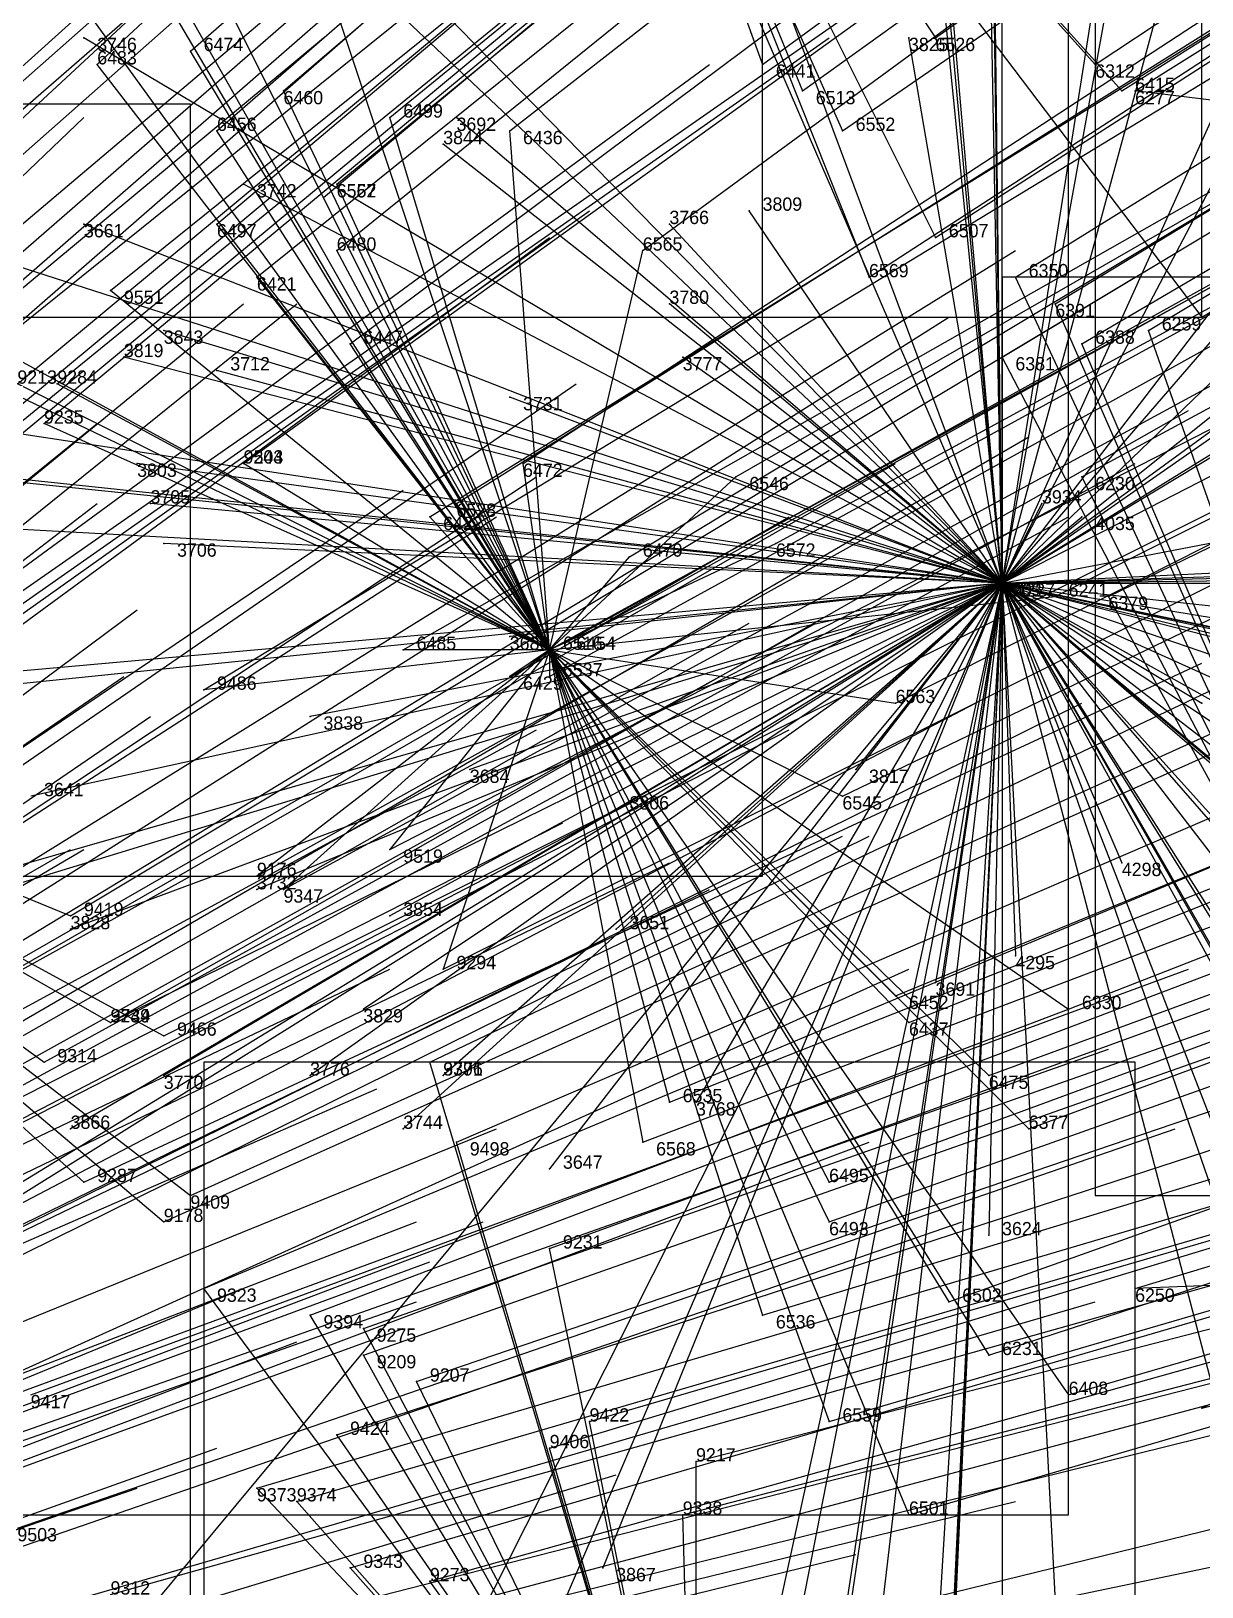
# Model space of a CAD drawing. Extents: x -0.5 to 0.59, y -0.5 to 0.59.
# Drawn here: x 0.185 to 0.273, y 0.0586 to 0.1755 of the extents above; entities that cross this region are included whole.
import ezdxf

# ---------------------------------------------------------------- set-up
doc = ezdxf.new("R2010")
doc.units = 0
for name, color, linetype in [('Clients', 3, 'CONTINUOUS'), ('Facilities', 3, 'CONTINUOUS'), ('Facilities_lines', 3, 'CONTINUOUS'), ('Min_max_boxes', 1, 'CONTINUOUS'), ('Normals', 1, 'CONTINUOUS'), ('Source_points', 5, 'CONTINUOUS'), ('Text', 3, 'CONTINUOUS')]:
    doc.layers.add(name, color=color, linetype=linetype)

msp = doc.modelspace()

# ---------------------------------------------------------------- linework, layer by layer
at = {"layer": 'Clients', "color": 5}
for p in [(0.189, 0.175, -1.25), (0.251, 0.175, -1.25), (0.253, 0.175, -0.768), (0.197, 0.174, -0.657), (0.19, 0.173, -0.642), (0.24, 0.173, -0.74), (0.265, 0.173, -0.79), (0.204, 0.171, -0.664), (0.243, 0.171, -0.743), (0.267, 0.171, -0.793), (0.268, 0.171, -0.793), (0.212, 0.169, -0.678), (0.217, 0.169, -1.25), (0.199, 0.168, -0.65), (0.221, 0.168, -0.694), (0.246, 0.168, -0.745), (0.216, 0.167, -1.25), (0.201, 0.164, -1.25), (0.208, 0.164, -0.662), (0.207, 0.163, -0.659), (0.239, 0.162, -1.25), (0.189, 0.161, -1.25), (0.199, 0.161, -0.639), (0.233, 0.161, -1.25), (0.253, 0.16, -0.749), (0.208, 0.159, -0.655), (0.231, 0.159, -0.701), (0.202, 0.157, -0.639), (0.248, 0.157, -0.733), (0.259, 0.157, -0.758), (0.191, 0.156, -0.617), (0.233, 0.155, -1.25), (0.262, 0.155, -0.761), (0.273, 0.154, -0.783), (0.195, 0.153, -1.25), (0.269, 0.153, -0.774), (0.192, 0.151, -1.25), (0.209, 0.152, -0.646), (0.234, 0.151, -1.25), (0.258, 0.151, -0.748), (0.264, 0.152, -0.762), (0.199, 0.15, -1.25), (0.187, 0.149, -0.597), (0.221, 0.148, -1.25), (0.186, 0.146, -0.591), (0.193, 0.143, -1.25), (0.201, 0.143, -0.617), (0.201, 0.143, -0.616), (0.222, 0.143, -0.66), (0.238, 0.142, -0.693), (0.264, 0.142, -0.749), (0.194, 0.14, -1.25), (0.217, 0.14, -0.644), (0.261, 0.14, -1.25), (0.215, 0.139, -0.641), (0.264, 0.139, -1.25), (0.195, 0.137, -1.25), (0.241, 0.137, -0.692), (0.23, 0.136, -0.668), (0.258, 0.134, -1.25), (0.262, 0.133, -0.735), (0.266, 0.133, -0.742), (0.221, 0.13, -1.25), (0.226, 0.13, -0.65), (0.213, 0.129, -0.623), (0.221, 0.127, -0.637), (0.224, 0.127, -0.644), (0.198, 0.126, -0.588), (0.206, 0.124, -1.25), (0.25, 0.125, -0.699), (0.273, 0.125, -1.25), (0.218, 0.12, -1.25), (0.247, 0.12, -1.25), (0.229, 0.117, -1.25), (0.246, 0.118, -0.682), (0.212, 0.114, -0.601), (0.267, 0.113, -1.25), (0.202, 0.112, -0.578), (0.202, 0.111, -1.25), (0.204, 0.111, -0.58), (0.188, 0.109, -0.544), (0.212, 0.109, -1.25), (0.188, 0.108, -1.25), (0.229, 0.108, -1.25), (0.259, 0.106, -1.25), (0.216, 0.105, -0.602), (0.25, 0.103, -0.676), (0.253, 0.104, -1.25), (0.21, 0.102, -1.25), (0.263, 0.102, -0.706), (0.191, 0.101, -1.25), (0.191, 0.101, -0.54), (0.251, 0.101, -0.675), (0.195, 0.1, -0.549), (0.186, 0.098, -0.526), (0.215, 0.098, -0.591), (0.195, 0.097, -1.25), (0.206, 0.097, -1.25), (0.216, 0.097, -1.25), (0.257, 0.097, -0.686), (0.233, 0.095, -0.63), (0.235, 0.095, -1.25), (0.188, 0.093, -1.25), (0.213, 0.093, -1.25), (0.26, 0.093, -0.689), (0.217, 0.092, -0.59), (0.231, 0.092, -0.622), (0.189, 0.089, -0.523), (0.224, 0.09, -1.25), (0.245, 0.089, -0.652), (0.197, 0.088, -0.539), (0.195, 0.086, -0.533), (0.245, 0.086, -0.648), (0.257, 0.085, -1.25), (0.224, 0.084, -0.598), (0.198, 0.081, -0.535), (0.268, 0.081, -0.699), (0.254, 0.08, -0.667), (0.206, 0.079, -0.552), (0.24, 0.079, -0.632), (0.21, 0.078, -0.561), (0.21, 0.076, -0.559), (0.257, 0.076, -0.671), (0.214, 0.074, -0.567), (0.263, 0.073, -0.682), (0.273, 0.072, -0.706), (0.227, 0.071, -0.594), (0.245, 0.071, -0.639), (0.208, 0.07, -0.55), (0.224, 0.069, -0.586), (0.235, 0.068, -0.611), (0.202, 0.066, -0.531), (0.205, 0.065, -0.537), (0.234, 0.064, -0.606), (0.251, 0.064, -0.648), (0.209, 0.06, -0.545), (0.228, 0.06, -1.25), (0.215, 0.059, -0.557)]:
    msp.add_point(p, dxfattribs=at)
at = {"layer": 'Facilities', "color": 3}
for p in [(0.258, 0.134, -1.25), (0.224, 0.129, -0.647)]:
    msp.add_point(p, dxfattribs=at)
at = {"layer": 'Facilities_lines', "color": 3}
for p, q in [((0.258, 0.134, -1.25), (0.248, 0.243, -1.25)), ((0.258, 0.134, -1.25), (0.256, 0.241, -1.25)), ((0.258, 0.134, -1.25), (0.248, 0.234, -1.25)), ((0.258, 0.134, -1.25), (0.273, 0.229, -1.25)), ((0.258, 0.134, -1.25), (0.258, 0.229, -1.25)), ((0.223, 0.22, -0.782), (0.24, 0.173, -0.74)), ((0.223, 0.22, -0.782), (0.265, 0.173, -0.79)), ((0.223, 0.22, -0.782), (0.243, 0.171, -0.743)), ((0.223, 0.22, -0.782), (0.253, 0.16, -0.749)), ((0.223, 0.22, -0.782), (0.273, 0.154, -0.783)), ((0.223, 0.22, -0.782), (0.267, 0.171, -0.793)), ((0.223, 0.22, -0.782), (0.253, 0.175, -0.768)), ((0.223, 0.22, -0.782), (0.246, 0.168, -0.745)), ((0.223, 0.22, -0.782), (0.248, 0.157, -0.733)), ((0.258, 0.134, -1.25), (0.257, 0.217, -1.25)), ((0.258, 0.134, -1.25), (0.251, 0.215, -1.25)), ((0.258, 0.134, -1.25), (0.28, 0.215, -1.25)), ((0.258, 0.134, -1.25), (0.257, 0.209, -1.25)), ((0.224, 0.129, -0.647), (0.186, 0.196, -0.674)), ((0.258, 0.134, -1.25), (0.286, 0.196, -1.25)), ((0.224, 0.129, -0.647), (0.192, 0.193, -0.68)), ((0.258, 0.134, -1.25), (0.288, 0.191, -1.25)), ((0.224, 0.129, -0.647), (0.188, 0.19, -0.668)), ((0.258, 0.134, -1.25), (0.301, 0.19, -1.25)), ((0.258, 0.134, -1.25), (0.268, 0.189, -1.25)), ((0.224, 0.129, -0.647), (0.182, 0.187, -0.652)), ((0.258, 0.134, -1.25), (0.203, 0.186, -1.25)), ((0.224, 0.129, -0.647), (0.205, 0.186, -0.691)), ((0.258, 0.134, -1.25), (0.236, 0.185, -1.25)), ((0.258, 0.134, -1.25), (0.239, 0.185, -1.25)), ((0.258, 0.134, -1.25), (0.311, 0.185, -1.25)), ((0.258, 0.134, -1.25), (0.215, 0.178, -1.25)), ((0.258, 0.134, -1.25), (0.296, 0.178, -1.25)), ((0.258, 0.134, -1.25), (0.189, 0.175, -1.25)), ((0.258, 0.134, -1.25), (0.251, 0.175, -1.25)), ((0.224, 0.129, -0.647), (0.197, 0.174, -0.657)), ((0.224, 0.129, -0.647), (0.19, 0.173, -0.642)), ((0.224, 0.129, -0.647), (0.204, 0.171, -0.664)), ((0.301, 0.167, -0.86), (0.268, 0.171, -0.793)), ((0.224, 0.129, -0.647), (0.212, 0.169, -0.678)), ((0.258, 0.134, -1.25), (0.217, 0.169, -1.25)), ((0.258, 0.134, -1.25), (0.306, 0.169, -1.25)), ((0.258, 0.134, -1.25), (0.326, 0.169, -1.25)), ((0.224, 0.129, -0.647), (0.199, 0.168, -0.65)), ((0.224, 0.129, -0.647), (0.221, 0.168, -0.694)), ((0.258, 0.134, -1.25), (0.216, 0.167, -1.25)), ((0.258, 0.134, -1.25), (0.298, 0.166, -1.25)), ((0.258, 0.134, -1.25), (0.201, 0.164, -1.25)), ((0.224, 0.129, -0.647), (0.208, 0.164, -0.662)), ((0.258, 0.134, -1.25), (0.301, 0.164, -1.25)), ((0.224, 0.129, -0.647), (0.207, 0.163, -0.659)), ((0.258, 0.134, -1.25), (0.306, 0.163, -1.25)), ((0.258, 0.134, -1.25), (0.171, 0.162, -1.25)), ((0.258, 0.134, -1.25), (0.239, 0.162, -1.25)), ((0.258, 0.134, -1.25), (0.189, 0.161, -1.25)), ((0.224, 0.129, -0.647), (0.199, 0.161, -0.639)), ((0.258, 0.134, -1.25), (0.233, 0.161, -1.25)), ((0.258, 0.134, -1.25), (0.3, 0.16, -1.25)), ((0.224, 0.129, -0.647), (0.208, 0.159, -0.655)), ((0.224, 0.129, -0.647), (0.231, 0.159, -0.701)), ((0.224, 0.129, -0.647), (0.202, 0.157, -0.639)), ((0.294, 0.082, -0.763), (0.259, 0.157, -0.758)), ((0.224, 0.129, -0.647), (0.191, 0.156, -0.617)), ((0.258, 0.134, -1.25), (0.233, 0.155, -1.25)), ((0.294, 0.082, -0.763), (0.262, 0.155, -0.761)), ((0.224, 0.129, -0.647), (0.18, 0.153, -0.591)), ((0.258, 0.134, -1.25), (0.195, 0.153, -1.25)), ((0.294, 0.082, -0.763), (0.269, 0.153, -0.774)), ((0.258, 0.134, -1.25), (0.192, 0.151, -1.25)), ((0.224, 0.129, -0.647), (0.209, 0.152, -0.646)), ((0.258, 0.134, -1.25), (0.234, 0.151, -1.25)), ((0.294, 0.082, -0.763), (0.258, 0.151, -0.748)), ((0.294, 0.082, -0.763), (0.264, 0.152, -0.762)), ((0.224, 0.129, -0.647), (0.18, 0.15, -0.587)), ((0.258, 0.134, -1.25), (0.199, 0.15, -1.25)), ((0.224, 0.129, -0.647), (0.184, 0.149, -0.592)), ((0.224, 0.129, -0.647), (0.187, 0.149, -0.597)), ((0.258, 0.134, -1.25), (0.166, 0.148, -1.25)), ((0.258, 0.134, -1.25), (0.221, 0.148, -1.25)), ((0.224, 0.129, -0.647), (0.186, 0.146, -0.591)), ((0.258, 0.134, -1.25), (0.173, 0.143, -1.25)), ((0.258, 0.134, -1.25), (0.193, 0.143, -1.25)), ((0.224, 0.129, -0.647), (0.201, 0.143, -0.617)), ((0.224, 0.129, -0.647), (0.201, 0.143, -0.616)), ((0.224, 0.129, -0.647), (0.222, 0.143, -0.66)), ((0.258, 0.134, -1.25), (0.18, 0.142, -1.25)), ((0.224, 0.129, -0.647), (0.238, 0.142, -0.693)), ((0.294, 0.082, -0.763), (0.264, 0.142, -0.749)), ((0.258, 0.134, -1.25), (0.194, 0.14, -1.25)), ((0.224, 0.129, -0.647), (0.217, 0.14, -0.644)), ((0.258, 0.134, -1.25), (0.261, 0.14, -1.25)), ((0.258, 0.134, -1.25), (0.289, 0.14, -1.25)), ((0.258, 0.134, -1.25), (0.167, 0.139, -1.25)), ((0.224, 0.129, -0.647), (0.215, 0.139, -0.641)), ((0.258, 0.134, -1.25), (0.264, 0.139, -1.25)), ((0.258, 0.134, -1.25), (0.339, 0.138, -1.25)), ((0.258, 0.134, -1.25), (0.195, 0.137, -1.25)), ((0.224, 0.129, -0.647), (0.241, 0.137, -0.692)), ((0.258, 0.134, -1.25), (0.35, 0.137, -1.25)), ((0.224, 0.129, -0.647), (0.23, 0.136, -0.668)), ((0.258, 0.134, -1.25), (0.301, 0.135, -1.25)), ((0.258, 0.134, -1.25), (0.342, 0.135, -1.25)), ((0.258, 0.134, -1.25), (0.146, 0.124, -1.25)), ((0.258, 0.134, -1.25), (0.15, 0.101, -1.25)), ((0.258, 0.134, -1.25), (0.157, 0.105, -1.25)), ((0.258, 0.134, -1.25), (0.168, 0.079, -1.25)), ((0.258, 0.134, -1.25), (0.17, 0.125, -1.25)), ((0.258, 0.134, -1.25), (0.173, 0.081, -1.25)), ((0.258, 0.134, -1.25), (0.185, 0.118, -1.25)), ((0.258, 0.134, -1.25), (0.188, 0.108, -1.25)), ((0.258, 0.134, -1.25), (0.188, 0.093, -1.25)), ((0.258, 0.134, -1.25), (0.191, 0.101, -1.25)), ((0.258, 0.134, -1.25), (0.194, 0.057, -1.25)), ((0.258, 0.134, -1.25), (0.195, 0.097, -1.25)), ((0.258, 0.134, -1.25), (0.202, 0.111, -1.25)), ((0.258, 0.134, -1.25), (0.206, 0.097, -1.25)), ((0.258, 0.134, -1.25), (0.206, 0.124, -1.25)), ((0.258, 0.134, -1.25), (0.21, 0.039, -1.25)), ((0.258, 0.134, -1.25), (0.21, 0.102, -1.25)), ((0.258, 0.134, -1.25), (0.212, 0.109, -1.25)), ((0.258, 0.134, -1.25), (0.213, 0.093, -1.25)), ((0.258, 0.134, -1.25), (0.215, 0.034, -1.25)), ((0.258, 0.134, -1.25), (0.216, 0.097, -1.25)), ((0.258, 0.134, -1.25), (0.218, 0.12, -1.25)), ((0.258, 0.134, -1.25), (0.221, 0.13, -1.25)), ((0.258, 0.134, -1.25), (0.224, 0.09, -1.25)), ((0.258, 0.134, -1.25), (0.228, 0.06, -1.25)), ((0.258, 0.134, -1.25), (0.229, 0.108, -1.25)), ((0.258, 0.134, -1.25), (0.229, 0.117, -1.25)), ((0.258, 0.134, -1.25), (0.235, 0.095, -1.25)), ((0.258, 0.134, -1.25), (0.236, 0.033, -1.25)), ((0.258, 0.134, -1.25), (0.24, 0.016, -1.25)), ((0.258, 0.134, -1.25), (0.24, 0.042, -1.25)), ((0.258, 0.134, -1.25), (0.243, 0.033, -1.25)), ((0.258, 0.134, -1.25), (0.243, 0.006, -1.25)), ((0.258, 0.134, -1.25), (0.247, 0.12, -1.25)), ((0.258, 0.134, -1.25), (0.251, 0.019, -1.25)), ((0.258, 0.134, -1.25), (0.253, 0.029, -1.25)), ((0.258, 0.134, -1.25), (0.253, 0.104, -1.25)), ((0.258, 0.134, -1.25), (0.253, 0.024, -1.25)), ((0.258, 0.134, -1.25), (0.254, 0.048, -1.25)), ((0.258, 0.134, -1.25), (0.257, 0.085, -1.25)), ((0.258, 0.134, -1.25), (0.301, 0.11, -1.25)), ((0.258, 0.134, -1.25), (0.291, 0.081, -1.25)), ((0.258, 0.134, -1.25), (0.313, 0.122, -1.25)), ((0.258, 0.134, -1.25), (0.258, 0.134, -1.25)), ((0.258, 0.134, -1.25), (0.306, 0.124, -1.25)), ((0.258, 0.134, -1.25), (0.29, 0.078, -1.25)), ((0.258, 0.134, -1.25), (0.278, 0.125, -1.25)), ((0.258, 0.134, -1.25), (0.317, 0.119, -1.25)), ((0.258, 0.134, -1.25), (0.273, 0.125, -1.25)), ((0.258, 0.134, -1.25), (0.277, 0.079, -1.25)), ((0.258, 0.134, -1.25), (0.277, 0.13, -1.25)), ((0.258, 0.134, -1.25), (0.292, 0.075, -1.25)), ((0.258, 0.134, -1.25), (0.316, 0.084, -1.25)), ((0.258, 0.134, -1.25), (0.302, 0.054, -1.25)), ((0.258, 0.134, -1.25), (0.324, 0.078, -1.25)), ((0.258, 0.134, -1.25), (0.322, 0.063, -1.25)), ((0.258, 0.134, -1.25), (0.293, 0.044, -1.25)), ((0.258, 0.134, -1.25), (0.264, 0.019, -1.25)), ((0.258, 0.134, -1.25), (0.329, 0.079, -1.25)), ((0.258, 0.134, -1.25), (0.343, 0.105, -1.25)), ((0.258, 0.134, -1.25), (0.332, 0.085, -1.25)), ((0.258, 0.134, -1.25), (0.325, 0.123, -1.25)), ((0.258, 0.134, -1.25), (0.329, 0.117, -1.25)), ((0.258, 0.134, -1.25), (0.295, 0.086, -1.25)), ((0.258, 0.134, -1.25), (0.306, 0.079, -1.25)), ((0.258, 0.134, -1.25), (0.259, 0.106, -1.25)), ((0.258, 0.134, -1.25), (0.267, 0.113, -1.25)), ((0.258, 0.134, -1.25), (0.323, 0.127, -1.25)), ((0.258, 0.134, -1.25), (0.287, 0.134, -1.25)), ((0.258, 0.134, -1.25), (0.305, 0.06, -1.25)), ((0.258, 0.134, -1.25), (0.302, 0.097, -1.25)), ((0.258, 0.134, -1.25), (0.281, 0.046, -1.25)), ((0.224, 0.129, -0.647), (0.262, 0.133, -0.735)), ((0.294, 0.082, -0.763), (0.266, 0.133, -0.742)), ((0.224, 0.129, -0.647), (0.226, 0.13, -0.65)), ((0.224, 0.129, -0.647), (0.198, 0.126, -0.588)), ((0.224, 0.129, -0.647), (0.202, 0.112, -0.578)), ((0.224, 0.129, -0.647), (0.204, 0.111, -0.58)), ((0.224, 0.129, -0.647), (0.212, 0.114, -0.601)), ((0.224, 0.129, -0.647), (0.213, 0.129, -0.623)), ((0.224, 0.129, -0.647), (0.216, 0.105, -0.602)), ((0.224, 0.129, -0.647), (0.221, 0.127, -0.637)), ((0.224, 0.129, -0.647), (0.257, 0.076, -0.671)), ((0.224, 0.129, -0.647), (0.263, 0.102, -0.706)), ((0.224, 0.129, -0.647), (0.26, 0.093, -0.689)), ((0.224, 0.129, -0.647), (0.263, 0.073, -0.682)), ((0.224, 0.129, -0.647), (0.251, 0.101, -0.675)), ((0.224, 0.129, -0.647), (0.25, 0.103, -0.676)), ((0.224, 0.129, -0.647), (0.257, 0.097, -0.686)), ((0.224, 0.129, -0.647), (0.245, 0.086, -0.648)), ((0.224, 0.129, -0.647), (0.245, 0.089, -0.652)), ((0.224, 0.129, -0.647), (0.251, 0.064, -0.648)), ((0.224, 0.129, -0.647), (0.254, 0.08, -0.667)), ((0.224, 0.129, -0.647), (0.233, 0.095, -0.63)), ((0.224, 0.129, -0.647), (0.24, 0.079, -0.632)), ((0.224, 0.129, -0.647), (0.224, 0.127, -0.644)), ((0.224, 0.129, -0.647), (0.246, 0.118, -0.682)), ((0.224, 0.129, -0.647), (0.245, 0.071, -0.639)), ((0.224, 0.129, -0.647), (0.25, 0.125, -0.699)), ((0.224, 0.129, -0.647), (0.231, 0.092, -0.622)), ((0.149, 0.125, -0.485), (0.195, 0.086, -0.533)), ((0.149, 0.125, -0.485), (0.189, 0.089, -0.523)), ((0.149, 0.125, -0.485), (0.191, 0.101, -0.54)), ((0.149, 0.125, -0.485), (0.186, 0.098, -0.526)), ((0.149, 0.125, -0.485), (0.197, 0.088, -0.539)), ((0.149, 0.125, -0.485), (0.188, 0.109, -0.544)), ((0.149, 0.125, -0.485), (0.195, 0.1, -0.549)), ((0.235, 0.031, -0.592), (0.215, 0.098, -0.591)), ((0.235, 0.031, -0.592), (0.217, 0.092, -0.59)), ((0.235, 0.031, -0.592), (0.224, 0.084, -0.598)), ((0.294, 0.082, -0.763), (0.268, 0.081, -0.699)), ((0.294, 0.082, -0.763), (0.273, 0.072, -0.706)), ((0.235, 0.031, -0.592), (0.198, 0.081, -0.535)), ((0.235, 0.031, -0.592), (0.206, 0.079, -0.552)), ((0.235, 0.031, -0.592), (0.21, 0.078, -0.561)), ((0.235, 0.031, -0.592), (0.21, 0.076, -0.559)), ((0.235, 0.031, -0.592), (0.214, 0.074, -0.567)), ((0.235, 0.031, -0.592), (0.227, 0.071, -0.594)), ((0.235, 0.031, -0.592), (0.208, 0.07, -0.55)), ((0.235, 0.031, -0.592), (0.224, 0.069, -0.586)), ((0.235, 0.031, -0.592), (0.235, 0.068, -0.611)), ((0.235, 0.031, -0.592), (0.202, 0.066, -0.531)), ((0.235, 0.031, -0.592), (0.205, 0.065, -0.537)), ((0.235, 0.031, -0.592), (0.234, 0.064, -0.606)), ((0.235, 0.031, -0.592), (0.209, 0.06, -0.545)), ((0.235, 0.031, -0.592), (0.215, 0.059, -0.557))]:
    msp.add_line(p, q, dxfattribs=at)
at = {"layer": 'Min_max_boxes', "color": 1}
for p, q in [((0.24, 0.112, -1.25), (0.24, 0.312, -1.25)), ((0.24, 0.112, -1.25), (0.24, 0.312, -1.25)), ((0.273, 0.154, -0.852), (0.273, 0.259, -0.852)), ((0.273, 0.154, -0.708), (0.273, 0.259, -0.708)), ((0.265, 0.212, -0.94), (0.265, 0.088, -0.94)), ((0.265, 0.212, -0.786), (0.265, 0.088, -0.786)), ((0.263, 0.064, -0.735), (0.263, 0.196, -0.735)), ((0.263, 0.064, -0.578), (0.263, 0.196, -0.578)), ((0.197, 0.17, -0.57), (0.09, 0.17, -0.57)), ((0.197, 0.17, -0.415), (0.09, 0.17, -0.415)), ((0.197, 0.054, -0.57), (0.197, 0.17, -0.57)), ((0.197, 0.054, -0.415), (0.197, 0.17, -0.415)), ((0.197, 0.17, -0.57), (0.197, 0.17, -0.415)), ((0.328, 0.157, -0.838), (0.258, 0.157, -0.838)), ((0.258, 0.157, -0.838), (0.258, 0.018, -0.838)), ((0.328, 0.157, -0.69), (0.258, 0.157, -0.69)), ((0.258, 0.157, -0.69), (0.258, 0.018, -0.69)), ((0.258, 0.157, -0.838), (0.258, 0.157, -0.69)), ((0.175, 0.154, -0.852), (0.273, 0.154, -0.852)), ((0.175, 0.154, -0.708), (0.273, 0.154, -0.708)), ((0.273, 0.154, -0.852), (0.273, 0.154, -0.708)), ((0.077, 0.112, -1.25), (0.24, 0.112, -1.25)), ((0.077, 0.112, -1.25), (0.24, 0.112, -1.25)), ((0.24, 0.112, -1.25), (0.24, 0.112, -1.25)), ((0.268, 0.098, -0.676), (0.198, 0.098, -0.676)), ((0.198, 0.098, -0.676), (0.198, -0.083, -0.676)), ((0.268, 0.098, -0.526), (0.198, 0.098, -0.526)), ((0.198, 0.098, -0.526), (0.198, -0.083, -0.526)), ((0.198, 0.098, -0.676), (0.198, 0.098, -0.526)), ((0.268, -0.083, -0.676), (0.268, 0.098, -0.676)), ((0.268, -0.083, -0.526), (0.268, 0.098, -0.526)), ((0.268, 0.098, -0.676), (0.268, 0.098, -0.526)), ((0.265, 0.088, -0.94), (0.347, 0.088, -0.94)), ((0.265, 0.088, -0.786), (0.347, 0.088, -0.786)), ((0.265, 0.088, -0.94), (0.265, 0.088, -0.786)), ((0.18, 0.064, -0.735), (0.263, 0.064, -0.735)), ((0.18, 0.064, -0.578), (0.263, 0.064, -0.578)), ((0.263, 0.064, -0.735), (0.263, 0.064, -0.578))]:
    msp.add_line(p, q, dxfattribs=at)
at = {"layer": 'Normals', "color": 1}
for p, q in [((0.19, 0.173, -0.642), (0.258, 0.236, -0.605)), ((0.197, 0.174, -0.657), (0.267, 0.235, -0.62)), ((0.204, 0.171, -0.664), (0.274, 0.231, -0.627)), ((0.199, 0.168, -0.65), (0.269, 0.229, -0.614)), ((0.253, 0.175, -0.768), (0.328, 0.229, -0.731)), ((0.212, 0.169, -0.678), (0.284, 0.228, -0.641)), ((0.24, 0.173, -0.74), (0.315, 0.228, -0.702)), ((0.221, 0.168, -0.694), (0.294, 0.225, -0.657)), ((0.243, 0.171, -0.743), (0.318, 0.225, -0.705)), ((0.265, 0.173, -0.79), (0.342, 0.224, -0.753)), ((0.207, 0.163, -0.659), (0.279, 0.223, -0.623)), ((0.208, 0.164, -0.662), (0.28, 0.223, -0.625)), ((0.199, 0.161, -0.639), (0.27, 0.221, -0.602)), ((0.246, 0.168, -0.745), (0.323, 0.221, -0.708)), ((0.267, 0.171, -0.793), (0.346, 0.221, -0.756)), ((0.268, 0.171, -0.793), (0.346, 0.22, -0.756)), ((0.208, 0.159, -0.655), (0.281, 0.218, -0.619)), ((0.165, 0.151, -0.559), (0.233, 0.214, -0.522)), ((0.18, 0.153, -0.591), (0.25, 0.214, -0.554)), ((0.191, 0.156, -0.617), (0.263, 0.214, -0.579)), ((0.202, 0.157, -0.639), (0.274, 0.215, -0.602)), ((0.231, 0.159, -0.701), (0.306, 0.214, -0.664)), ((0.18, 0.15, -0.587), (0.25, 0.211, -0.548)), ((0.173, 0.149, -0.57), (0.243, 0.21, -0.533)), ((0.253, 0.16, -0.749), (0.331, 0.21, -0.711)), ((0.184, 0.149, -0.592), (0.255, 0.208, -0.554)), ((0.187, 0.149, -0.597), (0.258, 0.207, -0.558)), ((0.209, 0.152, -0.646), (0.284, 0.208, -0.61)), ((0.248, 0.157, -0.733), (0.325, 0.207, -0.695)), ((0.259, 0.157, -0.758), (0.338, 0.206, -0.72)), ((0.186, 0.146, -0.591), (0.257, 0.205, -0.552)), ((0.157, 0.142, -0.528), (0.226, 0.203, -0.49)), ((0.262, 0.155, -0.761), (0.341, 0.203, -0.723)), ((0.269, 0.153, -0.774), (0.349, 0.201, -0.736)), ((0.273, 0.154, -0.783), (0.352, 0.201, -0.745)), ((0.178, 0.14, -0.567), (0.249, 0.199, -0.529)), ((0.258, 0.151, -0.748), (0.338, 0.199, -0.71)), ((0.264, 0.152, -0.762), (0.344, 0.199, -0.723)), ((0.201, 0.143, -0.617), (0.276, 0.197, -0.579)), ((0.201, 0.143, -0.616), (0.276, 0.197, -0.578)), ((0.14, 0.133, -0.482), (0.209, 0.195, -0.445)), ((0.222, 0.143, -0.66), (0.3, 0.194, -0.624)), ((0.217, 0.14, -0.644), (0.295, 0.189, -0.607)), ((0.215, 0.139, -0.641), (0.294, 0.188, -0.604)), ((0.238, 0.142, -0.693), (0.318, 0.188, -0.655)), ((0.264, 0.142, -0.749), (0.345, 0.186, -0.711)), ((0.23, 0.136, -0.668), (0.31, 0.184, -0.632)), ((0.149, 0.125, -0.485), (0.221, 0.183, -0.448)), ((0.127, 0.121, -0.438), (0.196, 0.182, -0.399)), ((0.178, 0.129, -0.549), (0.254, 0.182, -0.512)), ((0.137, 0.121, -0.457), (0.208, 0.181, -0.419)), ((0.241, 0.137, -0.692), (0.322, 0.181, -0.654)), ((0.124, 0.117, -0.426), (0.194, 0.178, -0.388)), ((0.136, 0.116, -0.447), (0.207, 0.175, -0.409)), ((0.168, 0.121, -0.519), (0.245, 0.175, -0.483)), ((0.189, 0.175, -1.25), (0.189, 0.175, -1.15)), ((0.213, 0.129, -0.623), (0.294, 0.175, -0.586)), ((0.226, 0.13, -0.65), (0.307, 0.175, -0.613)), ((0.251, 0.175, -1.25), (0.251, 0.175, -1.15)), ((0.262, 0.133, -0.735), (0.345, 0.175, -0.697)), ((0.198, 0.126, -0.588), (0.277, 0.174, -0.549)), ((0.224, 0.129, -0.647), (0.306, 0.174, -0.61)), ((0.161, 0.118, -0.499), (0.236, 0.173, -0.463)), ((0.221, 0.127, -0.637), (0.302, 0.172, -0.6)), ((0.224, 0.127, -0.644), (0.306, 0.172, -0.607)), ((0.266, 0.133, -0.742), (0.348, 0.173, -0.704)), ((0.122, 0.105, -0.404), (0.189, 0.169, -0.366)), ((0.217, 0.169, -1.25), (0.217, 0.169, -1.15)), ((0.216, 0.167, -1.25), (0.216, 0.167, -1.15)), ((0.25, 0.125, -0.699), (0.333, 0.167, -0.662)), ((0.201, 0.164, -1.25), (0.201, 0.164, -1.15)), ((0.132, 0.104, -0.419), (0.203, 0.163, -0.382)), ((0.151, 0.108, -0.465), (0.227, 0.162, -0.427)), ((0.239, 0.162, -1.25), (0.239, 0.162, -1.15)), ((0.189, 0.161, -1.25), (0.189, 0.161, -1.15)), ((0.233, 0.161, -1.25), (0.233, 0.161, -1.15)), ((0.149, 0.105, -0.456), (0.224, 0.16, -0.419)), ((0.18, 0.11, -0.528), (0.259, 0.159, -0.491)), ((0.246, 0.118, -0.682), (0.329, 0.158, -0.644)), ((0.188, 0.109, -0.544), (0.268, 0.157, -0.508)), ((0.202, 0.112, -0.578), (0.283, 0.157, -0.54)), ((0.212, 0.114, -0.601), (0.294, 0.156, -0.564)), ((0.129, 0.096, -0.402), (0.201, 0.155, -0.365)), ((0.133, 0.097, -0.411), (0.205, 0.155, -0.374)), ((0.204, 0.111, -0.58), (0.285, 0.155, -0.542)), ((0.233, 0.155, -1.25), (0.233, 0.155, -1.15)), ((0.175, 0.104, -0.509), (0.254, 0.154, -0.474)), ((0.195, 0.153, -1.25), (0.195, 0.153, -1.15)), ((0.192, 0.151, -1.25), (0.192, 0.151, -1.15)), ((0.234, 0.151, -1.25), (0.234, 0.151, -1.15)), ((0.118, 0.092, -0.373), (0.189, 0.15, -0.334)), ((0.199, 0.15, -1.25), (0.199, 0.15, -1.15)), ((0.149, 0.096, -0.444), (0.226, 0.149, -0.408)), ((0.221, 0.148, -1.25), (0.221, 0.148, -1.15)), ((0.191, 0.101, -0.54), (0.272, 0.147, -0.503)), ((0.216, 0.105, -0.602), (0.3, 0.147, -0.565)), ((0.118, 0.088, -0.369), (0.19, 0.146, -0.33)), ((0.179, 0.098, -0.51), (0.26, 0.145, -0.474)), ((0.166, 0.096, -0.48), (0.245, 0.144, -0.442)), ((0.17, 0.097, -0.488), (0.25, 0.143, -0.451)), ((0.186, 0.098, -0.526), (0.268, 0.143, -0.49)), ((0.193, 0.143, -1.25), (0.193, 0.143, -1.15)), ((0.146, 0.091, -0.43), (0.223, 0.142, -0.393)), ((0.195, 0.1, -0.549), (0.279, 0.142, -0.513)), ((0.136, 0.089, -0.406), (0.213, 0.141, -0.368)), ((0.117, 0.084, -0.36), (0.19, 0.14, -0.321)), ((0.194, 0.14, -1.25), (0.194, 0.14, -1.15)), ((0.261, 0.14, -1.25), (0.261, 0.14, -1.15)), ((0.141, 0.088, -0.417), (0.22, 0.139, -0.38)), ((0.162, 0.093, -0.466), (0.242, 0.139, -0.428)), ((0.182, 0.095, -0.512), (0.263, 0.139, -0.475)), ((0.215, 0.098, -0.591), (0.299, 0.138, -0.554)), ((0.25, 0.103, -0.676), (0.335, 0.138, -0.638)), ((0.264, 0.139, -1.25), (0.264, 0.139, -1.15)), ((0.195, 0.137, -1.25), (0.195, 0.137, -1.15)), ((0.263, 0.102, -0.706), (0.35, 0.136, -0.669)), ((0.251, 0.101, -0.675), (0.336, 0.135, -0.637)), ((0.258, 0.134, -1.25), (0.258, 0.134, -1.15)), ((0.258, 0.134, -1.25), (0.258, 0.134, -1.15)), ((0.119, 0.077, -0.354), (0.193, 0.132, -0.315)), ((0.158, 0.085, -0.449), (0.239, 0.131, -0.412)), ((0.163, 0.086, -0.461), (0.244, 0.131, -0.424)), ((0.221, 0.13, -1.25), (0.221, 0.13, -1.15)), ((0.217, 0.092, -0.59), (0.303, 0.129, -0.554)), ((0.233, 0.095, -0.63), (0.319, 0.129, -0.592)), ((0.257, 0.097, -0.686), (0.344, 0.129, -0.648)), ((0.189, 0.089, -0.523), (0.273, 0.128, -0.486)), ((0.116, 0.075, -0.344), (0.192, 0.127, -0.308)), ((0.197, 0.088, -0.539), (0.281, 0.126, -0.502)), ((0.118, 0.072, -0.346), (0.194, 0.124, -0.308)), ((0.174, 0.082, -0.48), (0.256, 0.125, -0.443)), ((0.181, 0.084, -0.498), (0.264, 0.125, -0.461)), ((0.195, 0.086, -0.533), (0.28, 0.124, -0.496)), ((0.206, 0.124, -1.25), (0.206, 0.124, -1.15)), ((0.231, 0.092, -0.622), (0.318, 0.125, -0.585)), ((0.26, 0.093, -0.689), (0.347, 0.125, -0.652)), ((0.273, 0.125, -1.25), (0.273, 0.125, -1.15)), ((0.142, 0.079, -0.405), (0.223, 0.123, -0.368)), ((0.16, 0.081, -0.448), (0.242, 0.123, -0.41)), ((0.245, 0.089, -0.652), (0.332, 0.121, -0.615)), ((0.218, 0.12, -1.25), (0.218, 0.12, -1.15)), ((0.247, 0.12, -1.25), (0.247, 0.12, -1.15)), ((0.152, 0.077, -0.426), (0.233, 0.119, -0.386)), ((0.198, 0.081, -0.535), (0.284, 0.117, -0.498)), ((0.229, 0.117, -1.25), (0.229, 0.117, -1.15)), ((0.245, 0.086, -0.648), (0.332, 0.117, -0.61)), ((0.142, 0.074, -0.4), (0.225, 0.116, -0.364)), ((0.224, 0.084, -0.598), (0.312, 0.116, -0.562)), ((0.163, 0.075, -0.447), (0.246, 0.115, -0.408)), ((0.165, 0.074, -0.453), (0.248, 0.115, -0.414)), ((0.108, 0.068, -0.318), (0.188, 0.114, -0.28)), ((0.109, 0.067, -0.32), (0.189, 0.114, -0.282)), ((0.15, 0.073, -0.417), (0.233, 0.113, -0.379)), ((0.267, 0.113, -1.25), (0.267, 0.113, -1.15)), ((0.116, 0.067, -0.334), (0.197, 0.112, -0.297)), ((0.206, 0.079, -0.552), (0.293, 0.112, -0.515)), ((0.154, 0.071, -0.424), (0.236, 0.111, -0.384)), ((0.202, 0.111, -1.25), (0.202, 0.111, -1.15)), ((0.254, 0.08, -0.667), (0.341, 0.111, -0.628)), ((0.21, 0.078, -0.561), (0.298, 0.109, -0.525)), ((0.212, 0.109, -1.25), (0.212, 0.109, -1.15)), ((0.188, 0.108, -1.25), (0.188, 0.108, -1.15)), ((0.229, 0.108, -1.25), (0.229, 0.108, -1.15)), ((0.268, 0.081, -0.699), (0.357, 0.108, -0.662)), ((0.21, 0.076, -0.559), (0.298, 0.107, -0.522)), ((0.24, 0.079, -0.632), (0.329, 0.106, -0.594)), ((0.259, 0.106, -1.25), (0.259, 0.106, -1.15)), ((0.128, 0.065, -0.359), (0.212, 0.105, -0.322)), ((0.167, 0.067, -0.451), (0.251, 0.105, -0.412)), ((0.185, 0.073, -0.497), (0.272, 0.105, -0.459)), ((0.257, 0.076, -0.671), (0.346, 0.105, -0.634)), ((0.214, 0.074, -0.567), (0.302, 0.104, -0.53)), ((0.253, 0.104, -1.25), (0.253, 0.104, -1.15)), ((0.176, 0.069, -0.472), (0.263, 0.102, -0.435)), ((0.21, 0.102, -1.25), (0.21, 0.102, -1.15)), ((0.191, 0.101, -1.25), (0.191, 0.101, -1.15)), ((0.178, 0.068, -0.477), (0.266, 0.099, -0.44)), ((0.208, 0.07, -0.55), (0.297, 0.099, -0.512)), ((0.263, 0.073, -0.682), (0.352, 0.099, -0.645)), ((0.126, 0.059, -0.346), (0.211, 0.096, -0.31)), ((0.195, 0.097, -1.25), (0.195, 0.097, -1.15)), ((0.206, 0.097, -1.25), (0.206, 0.097, -1.15)), ((0.216, 0.097, -1.25), (0.216, 0.097, -1.15)), ((0.224, 0.069, -0.586), (0.313, 0.096, -0.549)), ((0.227, 0.071, -0.594), (0.316, 0.097, -0.557)), ((0.245, 0.071, -0.639), (0.334, 0.097, -0.602)), ((0.235, 0.095, -1.25), (0.235, 0.095, -1.15)), ((0.273, 0.072, -0.706), (0.363, 0.094, -0.668)), ((0.134, 0.058, -0.364), (0.22, 0.093, -0.328)), ((0.184, 0.063, -0.485), (0.271, 0.093, -0.448)), ((0.188, 0.093, -1.25), (0.188, 0.093, -1.15)), ((0.213, 0.093, -1.25), (0.213, 0.093, -1.15)), ((0.163, 0.06, -0.433), (0.248, 0.092, -0.393)), ((0.202, 0.066, -0.531), (0.29, 0.092, -0.493)), ((0.205, 0.065, -0.537), (0.294, 0.091, -0.5)), ((0.235, 0.068, -0.611), (0.324, 0.091, -0.573)), ((0.224, 0.09, -1.25), (0.224, 0.09, -1.15)), ((0.251, 0.064, -0.648), (0.34, 0.09, -0.61)), ((0.234, 0.064, -0.606), (0.323, 0.087, -0.568)), ((0.128, 0.053, -0.346), (0.214, 0.086, -0.309)), ((0.132, 0.054, -0.356), (0.219, 0.086, -0.319)), ((0.168, 0.056, -0.442), (0.255, 0.086, -0.404)), ((0.209, 0.06, -0.545), (0.298, 0.086, -0.507)), ((0.257, 0.085, -1.25), (0.257, 0.085, -1.15)), ((0.215, 0.059, -0.557), (0.304, 0.084, -0.519)), ((0.128, 0.051, -0.343), (0.215, 0.083, -0.306)), ((0.191, 0.058, -0.498), (0.28, 0.083, -0.461)), ((0.116, 0.046, -0.311), (0.201, 0.081, -0.273)), ((0.126, 0.049, -0.338), (0.214, 0.08, -0.302)), ((0.176, 0.054, -0.461), (0.265, 0.08, -0.424)), ((0.125, 0.046, -0.334), (0.213, 0.078, -0.299)), ((0.205, 0.054, -0.531), (0.295, 0.078, -0.493)), ((0.119, 0.044, -0.318), (0.205, 0.077, -0.279)), ((0.192, 0.053, -0.498), (0.282, 0.076, -0.46)), ((0.259, 0.057, -0.663), (0.35, 0.076, -0.627)), ((0.197, 0.051, -0.507), (0.286, 0.073, -0.469)), ((0.225, 0.051, -0.577), (0.315, 0.073, -0.539)), ((0.112, 0.038, -0.295), (0.199, 0.069, -0.256)), ((0.14, 0.04, -0.363), (0.229, 0.067, -0.326)), ((0.106, 0.036, -0.28), (0.193, 0.066, -0.24)), ((0.169, 0.043, -0.436), (0.259, 0.065, -0.398)), ((0.157, 0.039, -0.405), (0.247, 0.061, -0.368)), ((0.228, 0.06, -1.25), (0.228, 0.06, -1.15))]:
    msp.add_line(p, q, dxfattribs=at)
at = {"layer": 'Source_points', "color": 5}
for p in [(0.189, 0.175, -1.25), (0.251, 0.175, -1.25), (0.253, 0.175, -0.768), (0.197, 0.174, -0.657), (0.19, 0.173, -0.642), (0.24, 0.173, -0.74), (0.265, 0.173, -0.79), (0.204, 0.171, -0.664), (0.243, 0.171, -0.743), (0.267, 0.171, -0.793), (0.268, 0.171, -0.793), (0.212, 0.169, -0.678), (0.217, 0.169, -1.25), (0.199, 0.168, -0.65), (0.221, 0.168, -0.694), (0.246, 0.168, -0.745), (0.216, 0.167, -1.25), (0.201, 0.164, -1.25), (0.208, 0.164, -0.662), (0.207, 0.163, -0.659), (0.239, 0.162, -1.25), (0.189, 0.161, -1.25), (0.199, 0.161, -0.639), (0.233, 0.161, -1.25), (0.253, 0.16, -0.749), (0.208, 0.159, -0.655), (0.231, 0.159, -0.701), (0.202, 0.157, -0.639), (0.248, 0.157, -0.733), (0.259, 0.157, -0.758), (0.191, 0.156, -0.617), (0.233, 0.155, -1.25), (0.262, 0.155, -0.761), (0.273, 0.154, -0.783), (0.195, 0.153, -1.25), (0.269, 0.153, -0.774), (0.192, 0.151, -1.25), (0.209, 0.152, -0.646), (0.234, 0.151, -1.25), (0.258, 0.151, -0.748), (0.264, 0.152, -0.762), (0.199, 0.15, -1.25), (0.187, 0.149, -0.597), (0.221, 0.148, -1.25), (0.186, 0.146, -0.591), (0.193, 0.143, -1.25), (0.201, 0.143, -0.617), (0.201, 0.143, -0.616), (0.222, 0.143, -0.66), (0.238, 0.142, -0.693), (0.264, 0.142, -0.749), (0.194, 0.14, -1.25), (0.217, 0.14, -0.644), (0.261, 0.14, -1.25), (0.215, 0.139, -0.641), (0.264, 0.139, -1.25), (0.195, 0.137, -1.25), (0.241, 0.137, -0.692), (0.23, 0.136, -0.668), (0.258, 0.134, -1.25), (0.258, 0.134, -1.25), (0.262, 0.133, -0.735), (0.266, 0.133, -0.742), (0.221, 0.13, -1.25), (0.226, 0.13, -0.65), (0.213, 0.129, -0.623), (0.224, 0.129, -0.647), (0.221, 0.127, -0.637), (0.224, 0.127, -0.644), (0.198, 0.126, -0.588), (0.206, 0.124, -1.25), (0.25, 0.125, -0.699), (0.273, 0.125, -1.25), (0.218, 0.12, -1.25), (0.247, 0.12, -1.25), (0.229, 0.117, -1.25), (0.246, 0.118, -0.682), (0.212, 0.114, -0.601), (0.267, 0.113, -1.25), (0.202, 0.112, -0.578), (0.202, 0.111, -1.25), (0.204, 0.111, -0.58), (0.188, 0.109, -0.544), (0.212, 0.109, -1.25), (0.188, 0.108, -1.25), (0.229, 0.108, -1.25), (0.259, 0.106, -1.25), (0.216, 0.105, -0.602), (0.25, 0.103, -0.676), (0.253, 0.104, -1.25), (0.21, 0.102, -1.25), (0.263, 0.102, -0.706), (0.191, 0.101, -1.25), (0.191, 0.101, -0.54), (0.251, 0.101, -0.675), (0.195, 0.1, -0.549), (0.186, 0.098, -0.526), (0.215, 0.098, -0.591), (0.195, 0.097, -1.25), (0.206, 0.097, -1.25), (0.216, 0.097, -1.25), (0.257, 0.097, -0.686), (0.233, 0.095, -0.63), (0.235, 0.095, -1.25), (0.188, 0.093, -1.25), (0.213, 0.093, -1.25), (0.26, 0.093, -0.689), (0.217, 0.092, -0.59), (0.231, 0.092, -0.622), (0.189, 0.089, -0.523), (0.224, 0.09, -1.25), (0.245, 0.089, -0.652), (0.197, 0.088, -0.539), (0.195, 0.086, -0.533), (0.245, 0.086, -0.648), (0.257, 0.085, -1.25), (0.224, 0.084, -0.598), (0.198, 0.081, -0.535), (0.268, 0.081, -0.699), (0.254, 0.08, -0.667), (0.206, 0.079, -0.552), (0.24, 0.079, -0.632), (0.21, 0.078, -0.561), (0.21, 0.076, -0.559), (0.257, 0.076, -0.671), (0.214, 0.074, -0.567), (0.263, 0.073, -0.682), (0.273, 0.072, -0.706), (0.227, 0.071, -0.594), (0.245, 0.071, -0.639), (0.208, 0.07, -0.55), (0.224, 0.069, -0.586), (0.235, 0.068, -0.611), (0.202, 0.066, -0.531), (0.205, 0.065, -0.537), (0.234, 0.064, -0.606), (0.251, 0.064, -0.648), (0.209, 0.06, -0.545), (0.228, 0.06, -1.25), (0.215, 0.059, -0.557)]:
    msp.add_point(p, dxfattribs=at)

# ---------------------------------------------------------------- texts
at = {"layer": 'Text', "color": 3}
for s, p in [('3746', (0.19, 0.174, -1.25)), ('6474', (0.198, 0.174, -0.657)), ('3825', (0.251, 0.174, -1.25)), ('6526', (0.253, 0.174, -0.768)), ('6483', (0.19, 0.173, -0.642)), ('6441', (0.241, 0.172, -0.74)), ('6312', (0.265, 0.172, -0.79)), ('6415', (0.268, 0.171, -0.793)), ('6460', (0.204, 0.17, -0.664)), ('6513', (0.244, 0.17, -0.743)), ('6277', (0.268, 0.17, -0.793)), ('6499', (0.213, 0.169, -0.678)), ('6456', (0.199, 0.168, -0.65)), ('3692', (0.217, 0.168, -1.25)), ('6552', (0.247, 0.168, -0.745)), ('3844', (0.216, 0.167, -1.25)), ('6436', (0.222, 0.167, -0.694)), ('3742', (0.202, 0.163, -1.25)), ('6557', (0.208, 0.163, -0.662)), ('6562', (0.208, 0.163, -0.659)), ('3809', (0.24, 0.162, -1.25)), ('3766', (0.233, 0.161, -1.25)), ('3661', (0.189, 0.16, -1.25)), ('6497', (0.199, 0.16, -0.639)), ('6507', (0.254, 0.16, -0.749)), ('6480', (0.208, 0.159, -0.655)), ('6565', (0.231, 0.159, -0.701)), ('6569', (0.248, 0.157, -0.733)), ('6350', (0.26, 0.157, -0.758)), ('6421', (0.202, 0.156, -0.639)), ('9551', (0.192, 0.155, -0.617)), ('3780', (0.233, 0.155, -1.25)), ('6391', (0.262, 0.154, -0.761)), ('6259', (0.27, 0.153, -0.774)), ('3819', (0.192, 0.151, -1.25)), ('3843', (0.195, 0.152, -1.25)), ('6447', (0.21, 0.152, -0.646)), ('6388', (0.265, 0.152, -0.762)), ('3712', (0.2, 0.15, -1.25)), ('3777', (0.234, 0.15, -1.25)), ('6381', (0.259, 0.15, -0.748)), ('9213', (0.184, 0.149, -0.592)), ('9284', (0.187, 0.149, -0.597)), ('3731', (0.222, 0.147, -1.25)), ('9235', (0.186, 0.146, -0.591)), ('9204', (0.201, 0.143, -0.617)), ('9543', (0.201, 0.143, -0.616)), ('3803', (0.193, 0.142, -1.25)), ('6472', (0.222, 0.142, -0.66)), ('6546', (0.239, 0.141, -0.693)), ('6230', (0.265, 0.141, -0.749)), ('3705', (0.194, 0.14, -1.25)), ('3934', (0.261, 0.14, -1.25)), ('6528', (0.217, 0.139, -0.644)), ('6422', (0.216, 0.138, -0.641)), ('4035', (0.265, 0.138, -1.25)), ('3706', (0.196, 0.136, -1.25)), ('6470', (0.231, 0.136, -0.668)), ('6572', (0.241, 0.136, -0.692)), ('4003', (0.258, 0.133, -1.25)), ('4227', (0.259, 0.133, -1.25)), ('6241', (0.263, 0.133, -0.735)), ('6379', (0.266, 0.132, -0.742)), ('6485', (0.214, 0.129, -0.623)), ('3680', (0.221, 0.129, -1.25)), ('6516', (0.225, 0.129, -0.647)), ('6454', (0.226, 0.129, -0.65)), ('6537', (0.225, 0.127, -0.644)), ('9486', (0.199, 0.126, -0.588)), ('6429', (0.222, 0.126, -0.637)), ('6563', (0.25, 0.125, -0.699)), ('3838', (0.207, 0.123, -1.25)), ('3684', (0.218, 0.119, -1.25)), ('3817', (0.248, 0.119, -1.25)), ('3641', (0.186, 0.118, -1.25)), ('3806', (0.23, 0.117, -1.25)), ('6545', (0.246, 0.117, -0.682)), ('9519', (0.213, 0.113, -0.601)), ('9176', (0.202, 0.112, -0.578)), ('4298', (0.267, 0.112, -1.25)), ('3732', (0.202, 0.111, -1.25)), ('9419', (0.189, 0.109, -0.544)), ('9347', (0.204, 0.11, -0.58)), ('3854', (0.213, 0.109, -1.25)), ('3828', (0.188, 0.108, -1.25)), ('3651', (0.23, 0.108, -1.25)), ('9294', (0.217, 0.105, -0.602)), ('4295', (0.259, 0.105, -1.25)), ('6452', (0.251, 0.102, -0.676)), ('3691', (0.253, 0.103, -1.25)), ('6330', (0.264, 0.102, -0.706)), ('3739', (0.191, 0.101, -1.25)), ('9244', (0.191, 0.101, -0.54)), ('3829', (0.21, 0.101, -1.25)), ('9466', (0.196, 0.1, -0.549)), ('6437', (0.251, 0.1, -0.675)), ('9314', (0.187, 0.098, -0.526)), ('3776', (0.206, 0.097, -1.25)), ('3771', (0.216, 0.097, -1.25)), ('9396', (0.216, 0.097, -0.591)), ('3770', (0.195, 0.096, -1.25)), ('6535', (0.234, 0.095, -0.63)), ('6475', (0.257, 0.096, -0.686)), ('3768', (0.235, 0.094, -1.25)), ('3866', (0.188, 0.093, -1.25)), ('3744', (0.213, 0.093, -1.25)), ('6377', (0.26, 0.093, -0.689)), ('9498', (0.218, 0.091, -0.59)), ('6568', (0.232, 0.091, -0.622)), ('3647', (0.225, 0.09, -1.25)), ('9287', (0.19, 0.089, -0.523)), ('6495', (0.245, 0.089, -0.652)), ('9409', (0.197, 0.087, -0.539)), ('9178', (0.195, 0.086, -0.533)), ('6493', (0.245, 0.085, -0.648)), ('3624', (0.258, 0.085, -1.25)), ('9231', (0.225, 0.084, -0.598)), ('9323', (0.199, 0.08, -0.535)), ('6502', (0.255, 0.08, -0.667)), ('6250', (0.268, 0.08, -0.699)), ('9394', (0.207, 0.078, -0.552)), ('6536', (0.241, 0.078, -0.632)), ('9275', (0.211, 0.077, -0.561)), ('9209', (0.211, 0.075, -0.559)), ('6231', (0.258, 0.076, -0.671)), ('9207', (0.215, 0.074, -0.567)), ('6408', (0.263, 0.073, -0.682)), ('9417', (0.185, 0.072, -0.497)), ('9422', (0.227, 0.071, -0.594)), ('6559', (0.246, 0.071, -0.639)), ('9424', (0.209, 0.07, -0.55)), ('9406', (0.224, 0.069, -0.586)), ('9217', (0.235, 0.068, -0.611)), ('9373', (0.202, 0.065, -0.531)), ('9374', (0.205, 0.065, -0.537)), ('9338', (0.234, 0.064, -0.606)), ('6501', (0.251, 0.064, -0.648)), ('9503', (0.184, 0.062, -0.485)), ('9343', (0.21, 0.06, -0.545)), ('9273', (0.215, 0.059, -0.557)), ('3867', (0.229, 0.059, -1.25)), ('9312', (0.191, 0.058, -0.498))]:
    msp.add_text(s, height=0.001, dxfattribs=at).set_placement(p)

doc.saveas('drawing.dxf')
